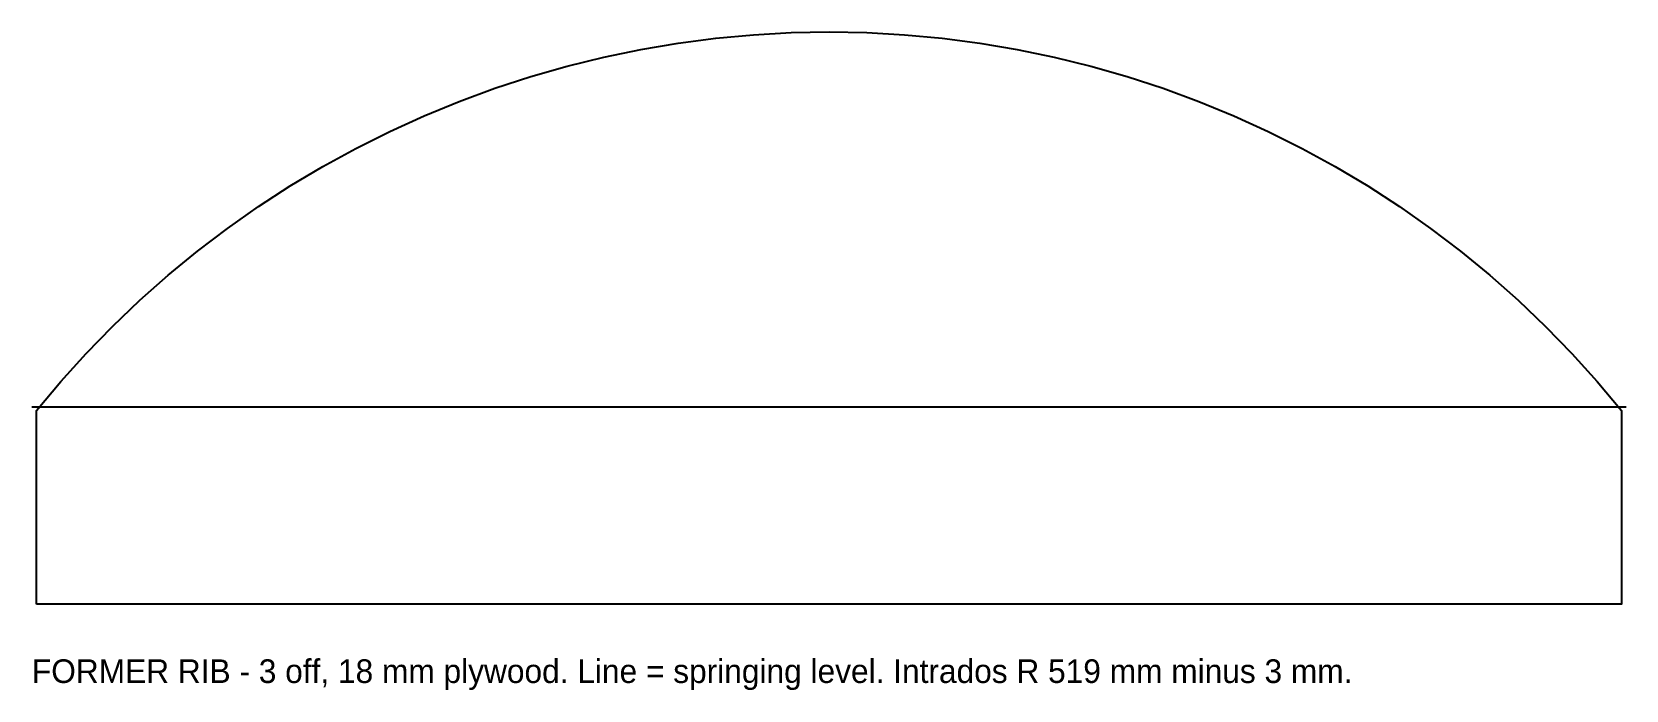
# Model space of a CAD drawing. Header units: millimetres. Extents: x -404 to 404, y -144 to 190.
import ezdxf

# ---------------------------------------------------------------- set-up
doc = ezdxf.new("R2010")
doc.units = ezdxf.units.MM
for name, color, linetype in [('CUT', 1, 'Continuous'), ('MARK', 3, 'Continuous'), ('TEXT', 7, 'Continuous')]:
    doc.layers.add(name, color=color, linetype=linetype)

msp = doc.modelspace()

# ---------------------------------------------------------------- linework, layer by layer
at = {"layer": 'CUT'}
msp.add_lwpolyline([(-401.67, -100), (-401.67, -1.88), (-389.35, 12.82), (-376.49, 27.05), (-363.12, 40.8), (-349.24, 54.04), (-334.88, 66.75), (-320.06, 78.92), (-304.8, 90.54), (-289.11, 101.57), (-273.03, 112.02), (-256.57, 121.86), (-239.75, 131.09), (-222.61, 139.68), (-205.15, 147.63), (-187.42, 154.93), (-169.42, 161.56), (-151.19, 167.52), (-132.75, 172.79), (-114.13, 177.38), (-95.35, 181.28), (-76.44, 184.47), (-57.42, 186.96), (-38.33, 188.74), (-19.18, 189.8), (0, 190.16), (19.18, 189.8), (38.33, 188.74), (57.42, 186.96), (76.44, 184.47), (95.35, 181.28), (114.13, 177.38), (132.75, 172.79), (151.19, 167.52), (169.42, 161.56), (187.42, 154.93), (205.15, 147.63), (222.61, 139.68), (239.75, 131.09), (256.57, 121.86), (273.03, 112.02), (289.11, 101.57), (304.8, 90.54), (320.06, 78.92), (334.88, 66.75), (349.24, 54.04), (363.12, 40.8), (376.49, 27.05), (389.35, 12.82), (401.67, -1.88), (401.67, -100)], close=True, dxfattribs=at)
at = {"layer": 'MARK'}
msp.add_line((-404, 0), (404, 0), dxfattribs=at)

# ---------------------------------------------------------------- texts
at = {"layer": 'TEXT'}
msp.add_text('FORMER RIB - 3 off, 18 mm plywood. Line = springing level. Intrados R 519 mm minus 3 mm.', height=12, dxfattribs=at).set_placement((-404, -140))

doc.saveas('drawing.dxf')
